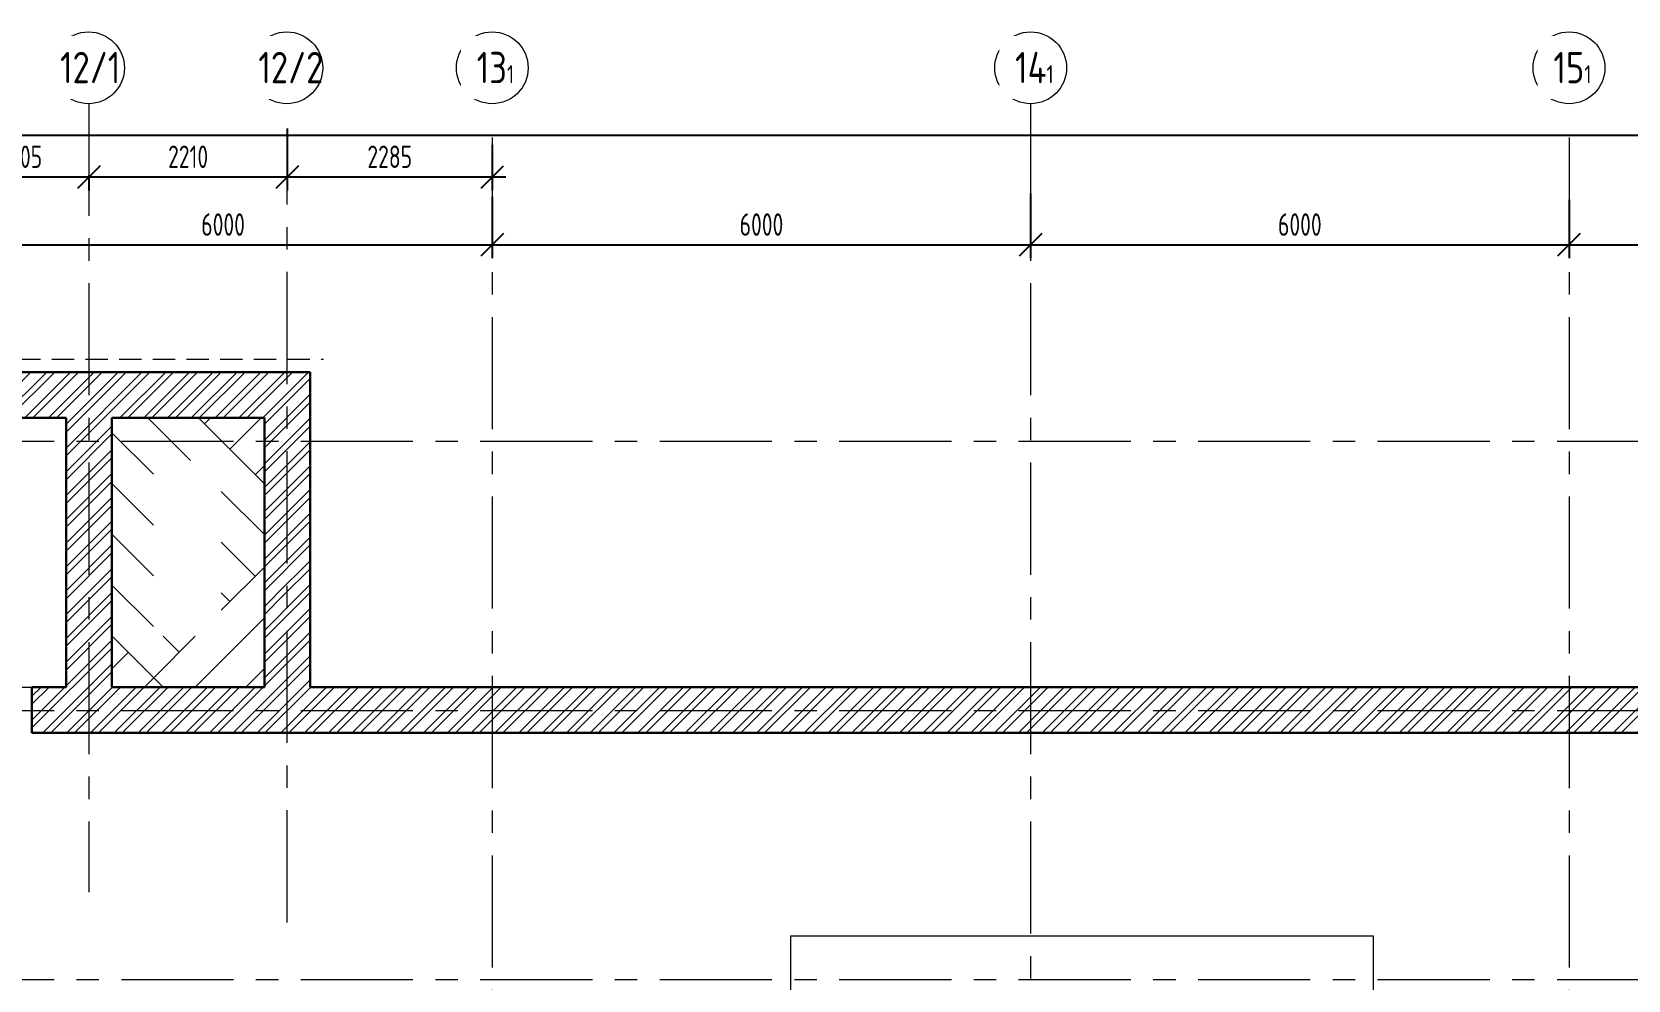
# Model space of a CAD drawing. Header units: millimetres. Extents: x -360149 to 682031, y -35655 to 209517.
# Drawn here: x -316303 to -298514, y 124595 to 135163 of the extents above; entities that cross this region are included whole.
import ezdxf

# ---------------------------------------------------------------- set-up
doc = ezdxf.new("R2010")
doc.units = ezdxf.units.MM
doc.header["$MEASUREMENT"] = 0
doc.header["$PDMODE"] = 3
doc.header["$PDSIZE"] = -4
doc.linetypes.add('CENTER', pattern=[2, 1.25, -0.25, 0.25, -0.25])
doc.linetypes.add('TRATTEGGIATA', pattern=[0.75, 0.5, -0.25])
doc.layers.get('0').update_dxf_attribs({"color": 250, "lineweight": 9})
doc.layers.get('Defpoints').update_dxf_attribs({"color": 6})
for name, color, linetype, lineweight in [('1 этаж тонкие линии!', 250, 'Continuous', 0), ('АР_МосжилНии_Стены', 127, 'Continuous', 30), ('АР_Оси', 195, 'Continuous', 9), ('АР_Оси размеры', 164, 'Continuous', 9), ('АР_Штриховка кирпич', 250, 'Continuous', 9), ('Эвакуация', 7, 'Continuous', 9)]:
    doc.layers.add(name, color=color, linetype=linetype, lineweight=lineweight)
doc.styles.add('ГОСТ 2.304', font='isocpeur.ttf', dxfattribs={"width": 0.7})
doc.dimstyles.new('СПДС', dxfattribs={"dimscale": 100, "dimtxt": 2.5, "dimasz": 2.5, "dimexe": 1.5, "dimexo": 0, "dimgap": 1, "dimtad": 1, "dimdec": 0, "dimrnd": 1, "dimtxsty": 'ГОСТ 2.304', "dimblk": 'OBLIQUE', "dimcen": 2.5, "dimdle": 1.5, "dimadec": 0, "dimazin": 2, "dimtfac": 0.75, "dimtdec": 0, "dimtmove": 1, "dimatfit": 3, "dimfxl": 1, "dimtolj": 1, "dimarcsym": 1})

# ---------------------------------------------------------------- blocks, each defined once
blk = doc.blocks.new('_Oblique')
at = {"color": 0, "linetype": 'ByBlock', "lineweight": -2}
blk.add_line((-0.5, -0.5), (0.5, 0.5), dxfattribs=at)
blk = doc.blocks.new('*D580')
at = {"layer": 'Defpoints', "color": 0, "lineweight": 30, "ltscale": 100, "transparency": 16777216}
for p in [(-317172, 133252), (-311172, 133326), (-311172, 132791)]:
    blk.add_point(p, dxfattribs=at)
at = {"layer": 'АР_Оси размеры', "color": 0, "lineweight": -2, "ltscale": 100, "transparency": 16777216}
for p, q in [((-317172, 133252), (-317172, 132641)), ((-311172, 133326), (-311172, 132641)), ((-317322, 132791), (-311022, 132791))]:
    blk.add_line(p, q, dxfattribs=at)
at = {"layer": 'АР_Оси размеры', "color": 0, "lineweight": -2, "ltscale": 100, "transparency": 16777216, "xscale": 250, "yscale": 250, "zscale": 250, "rotation": 180}
blk.add_blockref('_Oblique', (-317172, 132791), dxfattribs=at)
at = {"layer": 'АР_Оси размеры', "color": 0, "lineweight": -2, "ltscale": 100, "transparency": 16777216, "xscale": 250, "yscale": 250, "zscale": 250}
blk.add_blockref('_Oblique', (-311172, 132791), dxfattribs=at)
at = {"layer": 'АР_Оси размеры', "color": 0, "ltscale": 100, "transparency": 16777216, "insert": (-314172, 133016), "char_height": 250, "attachment_point": 5, "style": 'ГОСТ 2.304'}
blk.add_mtext('\\A1;6000', dxfattribs=at)
blk = doc.blocks.new('*D581')
at = {"layer": 'Defpoints', "color": 0, "lineweight": 30, "ltscale": 100, "transparency": 16777216}
for p in [(-311172, 133326), (-305172, 133363), (-305172, 132791)]:
    blk.add_point(p, dxfattribs=at)
at = {"layer": 'АР_Оси размеры', "color": 0, "lineweight": -2, "ltscale": 100, "transparency": 16777216}
for p, q in [((-311172, 133326), (-311172, 132641)), ((-305172, 133363), (-305172, 132641)), ((-311322, 132791), (-305022, 132791))]:
    blk.add_line(p, q, dxfattribs=at)
at = {"layer": 'АР_Оси размеры', "color": 0, "lineweight": -2, "ltscale": 100, "transparency": 16777216, "xscale": 250, "yscale": 250, "zscale": 250, "rotation": 180}
blk.add_blockref('_Oblique', (-311172, 132791), dxfattribs=at)
at = {"layer": 'АР_Оси размеры', "color": 0, "lineweight": -2, "ltscale": 100, "transparency": 16777216, "xscale": 250, "yscale": 250, "zscale": 250}
blk.add_blockref('_Oblique', (-305172, 132791), dxfattribs=at)
at = {"layer": 'АР_Оси размеры', "color": 0, "ltscale": 100, "transparency": 16777216, "insert": (-308172, 133016), "char_height": 250, "attachment_point": 5, "style": 'ГОСТ 2.304'}
blk.add_mtext('\\A1;6000', dxfattribs=at)
blk = doc.blocks.new('*D582')
at = {"layer": 'Defpoints', "color": 0, "lineweight": 30, "ltscale": 100, "transparency": 16777216}
for p in [(-305172, 133363), (-299172, 133293), (-299172, 132791)]:
    blk.add_point(p, dxfattribs=at)
at = {"layer": 'АР_Оси размеры', "color": 0, "lineweight": -2, "ltscale": 100, "transparency": 16777216}
for p, q in [((-305172, 133363), (-305172, 132641)), ((-299172, 133293), (-299172, 132641)), ((-305322, 132791), (-299022, 132791))]:
    blk.add_line(p, q, dxfattribs=at)
at = {"layer": 'АР_Оси размеры', "color": 0, "lineweight": -2, "ltscale": 100, "transparency": 16777216, "xscale": 250, "yscale": 250, "zscale": 250, "rotation": 180}
blk.add_blockref('_Oblique', (-305172, 132791), dxfattribs=at)
at = {"layer": 'АР_Оси размеры', "color": 0, "lineweight": -2, "ltscale": 100, "transparency": 16777216, "xscale": 250, "yscale": 250, "zscale": 250}
blk.add_blockref('_Oblique', (-299172, 132791), dxfattribs=at)
at = {"layer": 'АР_Оси размеры', "color": 0, "ltscale": 100, "transparency": 16777216, "insert": (-302172, 133016), "char_height": 250, "attachment_point": 5, "style": 'ГОСТ 2.304'}
blk.add_mtext('\\A1;6000', dxfattribs=at)
blk = doc.blocks.new('*D583')
at = {"layer": 'Defpoints', "color": 0, "lineweight": 30, "ltscale": 100, "transparency": 16777216}
for p in [(-299172, 133293), (-293172, 133292), (-293172, 132791)]:
    blk.add_point(p, dxfattribs=at)
at = {"layer": 'АР_Оси размеры', "color": 0, "lineweight": -2, "ltscale": 100, "transparency": 16777216}
for p, q in [((-299172, 133293), (-299172, 132641)), ((-293172, 133292), (-293172, 132641)), ((-299322, 132791), (-293022, 132791))]:
    blk.add_line(p, q, dxfattribs=at)
at = {"layer": 'АР_Оси размеры', "color": 0, "lineweight": -2, "ltscale": 100, "transparency": 16777216, "xscale": 250, "yscale": 250, "zscale": 250, "rotation": 180}
blk.add_blockref('_Oblique', (-299172, 132791), dxfattribs=at)
at = {"layer": 'АР_Оси размеры', "color": 0, "lineweight": -2, "ltscale": 100, "transparency": 16777216, "xscale": 250, "yscale": 250, "zscale": 250}
blk.add_blockref('_Oblique', (-293172, 132791), dxfattribs=at)
at = {"layer": 'АР_Оси размеры', "color": 0, "ltscale": 100, "transparency": 16777216, "insert": (-296172, 133016), "char_height": 250, "attachment_point": 5, "style": 'ГОСТ 2.304'}
blk.add_mtext('\\A1;6000', dxfattribs=at)
blk = doc.blocks.new('*D585')
at = {"layer": 'Defpoints', "color": 0, "lineweight": 30, "ltscale": 100, "transparency": 16777216}
for p in [(-317172, 133566), (-315667, 133566), (-315667, 133547)]:
    blk.add_point(p, dxfattribs=at)
at = {"layer": 'АР_Оси размеры', "color": 0, "lineweight": -2, "ltscale": 100, "transparency": 16777216}
for p, q in [((-317322, 133547), (-315517, 133547)), ((-317172, 133566), (-317172, 133397)), ((-315667, 133566), (-315667, 133397))]:
    blk.add_line(p, q, dxfattribs=at)
at = {"layer": 'АР_Оси размеры', "color": 0, "lineweight": -2, "ltscale": 100, "transparency": 16777216, "xscale": 250, "yscale": 250, "zscale": 250, "rotation": 180}
blk.add_blockref('_Oblique', (-317172, 133547), dxfattribs=at)
at = {"layer": 'АР_Оси размеры', "color": 0, "lineweight": -2, "ltscale": 100, "transparency": 16777216, "xscale": 250, "yscale": 250, "zscale": 250}
blk.add_blockref('_Oblique', (-315667, 133547), dxfattribs=at)
at = {"layer": 'АР_Оси размеры', "color": 0, "ltscale": 100, "transparency": 16777216, "insert": (-316420, 133772), "char_height": 250, "attachment_point": 5, "style": 'ГОСТ 2.304'}
blk.add_mtext('\\A1;1505', dxfattribs=at)
blk = doc.blocks.new('*D586')
at = {"layer": 'Defpoints', "color": 0, "lineweight": 30, "ltscale": 100, "transparency": 16777216}
for p in [(-313457, 134088), (-315667, 133566), (-313457, 133547)]:
    blk.add_point(p, dxfattribs=at)
at = {"layer": 'АР_Оси размеры', "color": 0, "lineweight": -2, "ltscale": 100, "transparency": 16777216}
for p, q in [((-313457, 134088), (-313457, 133397)), ((-315817, 133547), (-313307, 133547)), ((-315667, 133566), (-315667, 133397))]:
    blk.add_line(p, q, dxfattribs=at)
at = {"layer": 'АР_Оси размеры', "color": 0, "lineweight": -2, "ltscale": 100, "transparency": 16777216, "xscale": 250, "yscale": 250, "zscale": 250, "rotation": 180}
blk.add_blockref('_Oblique', (-315667, 133547), dxfattribs=at)
at = {"layer": 'АР_Оси размеры', "color": 0, "lineweight": -2, "ltscale": 100, "transparency": 16777216, "xscale": 250, "yscale": 250, "zscale": 250}
blk.add_blockref('_Oblique', (-313457, 133547), dxfattribs=at)
at = {"layer": 'АР_Оси размеры', "color": 0, "ltscale": 100, "transparency": 16777216, "insert": (-314562, 133772), "char_height": 250, "attachment_point": 5, "style": 'ГОСТ 2.304'}
blk.add_mtext('\\A1;2210', dxfattribs=at)
blk = doc.blocks.new('*D587')
at = {"layer": 'Defpoints', "color": 0, "lineweight": 30, "ltscale": 100, "transparency": 16777216}
for p in [(-313457, 134088), (-311172, 133904), (-311172, 133547)]:
    blk.add_point(p, dxfattribs=at)
at = {"layer": 'АР_Оси размеры', "color": 0, "lineweight": -2, "ltscale": 100, "transparency": 16777216}
for p, q in [((-313457, 134088), (-313457, 133397)), ((-311172, 133904), (-311172, 133397)), ((-313607, 133547), (-311022, 133547))]:
    blk.add_line(p, q, dxfattribs=at)
at = {"layer": 'АР_Оси размеры', "color": 0, "lineweight": -2, "ltscale": 100, "transparency": 16777216, "xscale": 250, "yscale": 250, "zscale": 250, "rotation": 180}
blk.add_blockref('_Oblique', (-313457, 133547), dxfattribs=at)
at = {"layer": 'АР_Оси размеры', "color": 0, "lineweight": -2, "ltscale": 100, "transparency": 16777216, "xscale": 250, "yscale": 250, "zscale": 250}
blk.add_blockref('_Oblique', (-311172, 133547), dxfattribs=at)
at = {"layer": 'АР_Оси размеры', "color": 0, "ltscale": 100, "transparency": 16777216, "insert": (-312315, 133772), "char_height": 250, "attachment_point": 5, "style": 'ГОСТ 2.304'}
blk.add_mtext('\\A1;2285', dxfattribs=at)
blk = doc.blocks.new('*D588')
at = {"layer": 'Defpoints', "color": 0, "lineweight": 30, "ltscale": 100, "transparency": 16777216}
for p in [(-353172, 134013), (-289662, 134013), (-289662, 134013)]:
    blk.add_point(p, dxfattribs=at)
at = {"layer": 'АР_Оси размеры', "color": 0, "lineweight": -2, "ltscale": 100, "transparency": 16777216}
for p, q in [((-353172, 134013), (-353172, 134163)), ((-289662, 134013), (-289662, 134163)), ((-353322, 134013), (-289512, 134013))]:
    blk.add_line(p, q, dxfattribs=at)
at = {"layer": 'АР_Оси размеры', "color": 0, "lineweight": -2, "ltscale": 100, "transparency": 16777216, "xscale": 250, "yscale": 250, "zscale": 250, "rotation": 180}
blk.add_blockref('_Oblique', (-353172, 134013), dxfattribs=at)
at = {"layer": 'АР_Оси размеры', "color": 0, "lineweight": -2, "ltscale": 100, "transparency": 16777216, "xscale": 250, "yscale": 250, "zscale": 250}
blk.add_blockref('_Oblique', (-289662, 134013), dxfattribs=at)
at = {"layer": 'АР_Оси размеры', "color": 0, "ltscale": 100, "transparency": 16777216, "insert": (-321417, 134238), "char_height": 250, "attachment_point": 5, "style": 'ГОСТ 2.304'}
blk.add_mtext('\\A1;63510', dxfattribs=at)

msp = doc.modelspace()

# ---------------------------------------------------------------- hatches: boundary and pattern name
at = {"layer": '1 этаж тонкие линии!', "ltscale": 100, "transparency": 33554559}
h = msp.add_hatch(dxfattribs=at)
h.set_pattern_fill('AR-PARQ1', scale=200, angle=45, style=0)
h.set_pattern_definition([(135, (-16265.2, 60081), (-3394.113, 0), [2400, -2400]), (135, (-15982.3, 60363.8), (-3394.113, 0), [2400, -2400]), (135, (-15699.5, 60646.7), (-3394.113, 0), [2400, -2400]), (135, (-15416.6, 60929.5), (-3394.113, 0), [2400, -2400]), (135, (-15133.8, 61212.4), (-3394.113, 0), [2400, -2400]), (135, (-14851, 61495.2), (-3394.113, 0), [2400, -2400]), (135, (-14568, 61778), (-3394.113, 0), [2400, -2400]), (45, (-17962.2, 61778), (3394.113, 0), [2400, -2400]), (45, (-18245, 62061), (3394.113, 0), [2400, -2400]), (45, (-18528, 62343.7), (3394.113, 0), [2400, -2400]), (45, (-18810.7, 62626.6), (3394.113, 0), [2400, -2400]), (45, (-19093.6, 62909.4), (3394.113, 0), [2400, -2400]), (45, (-19376.4, 63192.3), (3394.113, 0), [2400, -2400]), (45, (-19659.3, 63475), (3394.113, 0), [2400, -2400])])
h.paths.add_polyline_path([(-314949.21, 130386.01), (-314192.91, 130386.01), (-314192.91, 128428.12), (-314949.21, 128428.12)], flags=16)
h.paths.add_polyline_path([(-315412.07, 130860.68), (-313712.07, 130860.68), (-313712.07, 127860.68), (-315412.07, 127860.68)])
at = {"layer": 'АР_Штриховка кирпич', "ltscale": 100}
h = msp.add_hatch(dxfattribs=at)
h.set_pattern_fill('ANSI32', color=256, scale=500)
h.set_pattern_definition([(45, (-15289.27, 0), (-132.58252, 132.58252), []), (45, (-15200.88, 0), (-132.58252, 132.58252), [])])
h.paths.add_polyline_path([(-313815.16, 128908.58), (-313852.17, 128908.58)], flags=17)
h.paths.add_polyline_path([(-313202.07, 128879.92), (-313712.07, 128879.92), (-313712.07, 127860.68), (-315412.07, 127860.68), (-315412.07, 130860.68), (-313712.07, 130860.68), (-313712.07, 128879.52), (-313202.07, 128880.33), (-313202.07, 131370.68), (-322816.79, 131370.68), (-322816.79, 130860.68), (-315922.07, 130860.68), (-315922.07, 127860.68), (-316302.36, 127860.68), (-316302.36, 127350.68), (-315691.48, 127350.68), (-297132.07, 127350.68), (-297132.07, 127741.77), (-297067.07, 127741.77), (-297067.07, 127860.68), (-313202.07, 127860.68)])

# ---------------------------------------------------------------- linework, layer by layer
at = {"linetype": 'TRATTEGGIATA', "ltscale": 500}
for p, q in [((-323580.95, 131520.68), (-313054.25, 131515.62)), ((-317202.73, 127860.68), (-316302.36, 127860.68))]:
    msp.add_line(p, q, dxfattribs=at)
at = {"layer": 'АР_МосжилНии_Стены', "ltscale": 100}
for p, q in [((-323432.07, 131370.68), (-313202.07, 131370.68)), ((-313202.07, 131370.68), (-313202.07, 128509.54)), ((-322922.07, 130860.68), (-315922.07, 130860.68)), ((-315922.07, 130860.68), (-315922.07, 127860.68)), ((-315412.07, 130860.68), (-313712.07, 130860.68)), ((-315412.07, 130860.68), (-315412.07, 127860.68)), ((-313712.07, 130860.68), (-313712.07, 128509.54)), ((-313712.07, 128908.58), (-313712.07, 127860.68)), ((-313202.07, 128908.58), (-313202.07, 127860.68)), ((-316302.36, 127860.68), (-315922.07, 127860.68)), ((-316302.36, 127860.68), (-316302.36, 127350.68)), ((-315412.07, 127860.68), (-313712.07, 127860.68)), ((-313202.07, 127860.68), (-299711.49, 127860.68)), ((-300337.07, 127860.68), (-297067.07, 127860.68)), ((-316302.36, 127350.68), (-299776.49, 127350.68)), ((-300272.07, 127350.68), (-297132.07, 127350.68))]:
    msp.add_line(p, q, dxfattribs=at)
at = {"layer": 'АР_Оси', "linetype": 'CENTER', "ltscale": 1000}
for p, q in [((-315667.07, 134363.15), (-315667.07, 125575.56)), ((-305172.07, 134363.15), (-305172.07, 78630.8)), ((-313457.07, 125238.75), (-313457.07, 133983.5)), ((-311172.07, 133984.95), (-311172.07, 78252.6)), ((-299172.07, 133984.95), (-299172.07, 78252.6)), ((-359305.77, 130600.68), (-276127.36, 130600.68)), ((-359305.77, 127600.68), (-276127.36, 127600.68)), ((-359305.77, 124600.68), (-276127.36, 124600.68))]:
    msp.add_line(p, q, dxfattribs=at)
at = {"layer": 'АР_Оси', "ltscale": 0.5}
for centre in [(-315672.07, 134763.15), (-313462.07, 134763.15), (-311172.07, 134763.15), (-305172.07, 134763.15), (-299172.07, 134763.15)]:
    msp.add_circle(centre, 400, dxfattribs=at)
at = {"layer": 'Эвакуация', "lineweight": 13, "ltscale": 500}
msp.add_lwpolyline([(-307843.62, 123589.95), (-307843.62, 125090.19), (-301353.89, 125090.19), (-301353.89, 115850.68)], dxfattribs=at)

# ---------------------------------------------------------------- dimensions: what is measured, and where the dimension line sits
at = {"layer": 'АР_Оси размеры', "ltscale": 100}
for base, p1, p2, picture, middle in [((-313457.07, 133546.65), (-315667.07, 133565.97), (-313457.07, 134087.64), '*D586', (-314562.07, 133771.65)), ((-311172.07, 133546.65), (-313457.07, 134087.64), (-311172.07, 133904.09), '*D587', (-312314.57, 133771.65)), ((-315667.07, 133546.65), (-317172.07, 133565.97), (-315667.07, 133565.97), '*D585', (-316419.57, 133771.65)), ((-311172.07, 132790.78), (-317172.07, 133251.98), (-311172.07, 133326.44), '*D580', (-314172.07, 133015.78)), ((-305172.07, 132790.78), (-311172.07, 133326.44), (-305172.07, 133363.45), '*D581', (-308172.07, 133015.78)), ((-299172.07, 132790.78), (-305172.07, 133363.45), (-299172.07, 133292.76), '*D582', (-302172.07, 133015.78)), ((-293172.07, 132790.78), (-299172.07, 133292.76), (-293172.07, 133291.97), '*D583', (-296172.07, 133015.78))]:
    dim = msp.add_linear_dim(base=base, p1=p1, p2=p2, dimstyle='СПДС', dxfattribs=at)
    dim.commit()
    dim.dimension.update_dxf_attribs({"geometry": picture, "text_midpoint": middle})

# ---------------------------------------------------------------- next in the draw order: texts
at = {"layer": 'АР_Оси', "char_height": 350, "width": 123.8671, "attachment_point": 1, "line_spacing_factor": 1.149209, "style": 'ГОСТ 2.304', "bg_fill": 2}
for s, insert in [('{\\W0.8;12/1}', (-315989.78, 134940.93)), ('{\\W0.8;12/2}', (-313779.78, 134940.93)), ('{\\W0.8;15\\H0.57143x;1}', (-299346.17, 134940.93))]:
    msp.add_mtext(s, dxfattribs=dict(at, insert=insert))
at = {"layer": 'АР_Оси', "ltscale": 0.5, "char_height": 350, "width": 123.8671, "attachment_point": 1, "line_spacing_factor": 1.149209, "style": 'ГОСТ 2.304', "bg_fill": 2}
for s, insert in [('{\\W0.8;13\\H0.57143x;1}', (-311346.17, 134940.93)), ('{\\W0.8;14\\H0.57143x;1}', (-305346.17, 134940.93))]:
    msp.add_mtext(s, dxfattribs=dict(at, insert=insert))

# ---------------------------------------------------------------- next in the draw order: dimensions: what is measured, and where the dimension line sits
at = {"layer": 'АР_Оси размеры', "ltscale": 100}
dim = msp.add_linear_dim(base=(-289662.07, 134013.15), p1=(-353172.07, 134013.15), p2=(-289662.07, 134013.15), dimstyle='СПДС', dxfattribs=at)
dim.commit()
dim.dimension.update_dxf_attribs({"geometry": '*D588', "text_midpoint": (-321417.07, 134238.15)})

doc.saveas('drawing.dxf')
